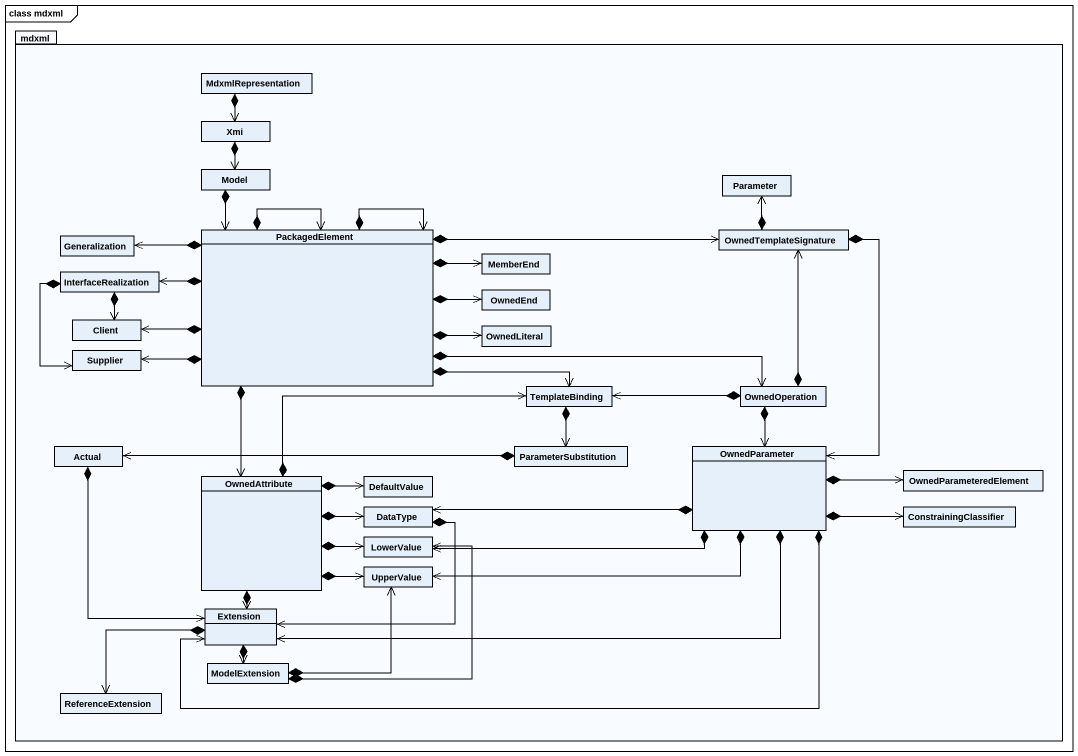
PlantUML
@startuml
mainframe class mdxml
hide circle
hide empty members
package mdxml {
  class MdxmlRepresentation
  class Xmi
  class Model
  class Parameter
  class Generalization
  class PackagedElement
  class OwnedTemplateSignature
  class InterfaceRealization
  class MemberEnd
  class Client
  class OwnedEnd
  class Supplier
  class OwnedLiteral
  class TemplateBinding
  class OwnedOperation
  class Actual
  class OwnedAttribute
  class DefaultValue
  class ParameterSubstitution
  class OwnedParameter
  class OwnedParameteredElement
  class DataType
  class ConstrainingClassifier
  class LowerValue
  class UpperValue
  class Extension
  class ModelExtension
  class ReferenceExtension
}
MdxmlRepresentation *--> Xmi
Xmi *--> Model
Model *--> PackagedElement
PackagedElement *-left-> Generalization
PackagedElement *--> PackagedElement
PackagedElement *--> PackagedElement
PackagedElement *-right-> OwnedTemplateSignature
PackagedElement *-left-> InterfaceRealization
PackagedElement *-right-> MemberEnd
PackagedElement *-left-> Client
PackagedElement *-right-> OwnedEnd
PackagedElement *-left-> Supplier
PackagedElement *-right-> OwnedLiteral
PackagedElement *-right-> TemplateBinding
PackagedElement *-right-> OwnedOperation
PackagedElement *--> OwnedAttribute
OwnedTemplateSignature *-up-> Parameter
OwnedTemplateSignature *--> OwnedParameter
InterfaceRealization *--> Client
InterfaceRealization *--> Supplier
TemplateBinding *--> ParameterSubstitution
OwnedOperation *-up-> OwnedTemplateSignature
OwnedOperation *-left-> TemplateBinding
OwnedOperation *--> OwnedParameter
Actual *--> Extension
OwnedAttribute *-right-> TemplateBinding
OwnedAttribute *-right-> DefaultValue
OwnedAttribute *-right-> DataType
OwnedAttribute *-right-> LowerValue
OwnedAttribute *-right-> UpperValue
OwnedAttribute *--> Extension
ParameterSubstitution *-left-> Actual
OwnedParameter *-right-> OwnedParameteredElement
OwnedParameter *-left-> DataType
OwnedParameter *-right-> ConstrainingClassifier
OwnedParameter *-left-> LowerValue
OwnedParameter *-left-> UpperValue
OwnedParameter *-left-> Extension
OwnedParameter *-left-> Extension
DataType *--> Extension
Extension *--> ModelExtension
Extension *-left-> ReferenceExtension
ModelExtension *-up-> LowerValue
ModelExtension *-up-> UpperValue
@enduml
